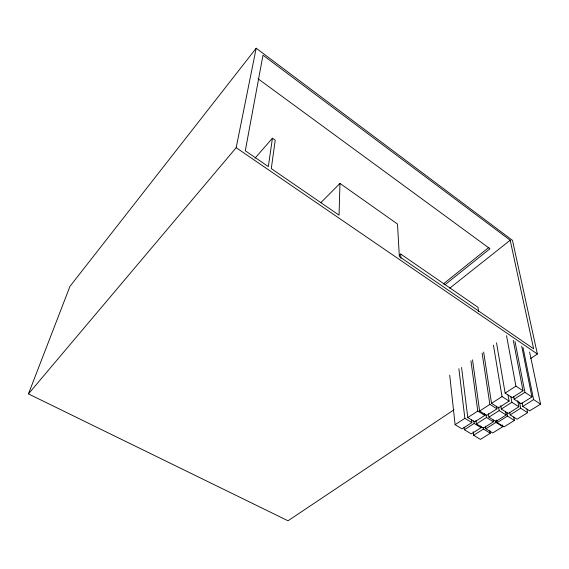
<?xml version="1.0" encoding="UTF-8"?>
<svg xmlns="http://www.w3.org/2000/svg" width="569" height="569" viewBox="0 0 569 569"><rect width="100%" height="100%" fill="white"/><g stroke="black" fill="none" stroke-linecap="round" stroke-linejoin="round"><path stroke-width="0.85" d="M272.43 138.224L268.348 166.596L245.296 150.757L262.985 55.2L510.194 240.239L533.622 348.79L399.346 256.562L397.503 224.044L339.97 183.41L339.053 215.153L271.285 168.609L275.225 140.194L272.43 138.224L254.948 158.239M454.012 409.765L288.014 520.777L28.45 393.897L236.185 147.691L256.185 48.223L512.47 240.338L537.378 354.018L530.735 358.456M28.45 393.897L69.959 286.363L256.185 48.223M320.831 202.692L339.97 183.41M399.317 255.189L400.654 254.023L477.988 307.303L478.65 311.599M443.272 283.995L488.913 247.38M444.894 284.806L489.966 248.745L258.091 78.792M449.702 288.199L510.194 240.239M471.537 419.986L471.872 422.596L462.085 428.905L455.1 424.694L464.866 418.315L458.877 368.719M505.144 393.129L515.898 386.116L523.011 390.768L512.228 397.703L505.144 393.129L496.517 342.801M484.568 413.67L484.816 415.406L474.788 421.857L467.775 417.561L477.782 411.038L470.933 360.831M479.617 411.053L489.866 404.381L496.936 408.834L486.659 415.434L479.617 411.053L472.519 359.85M491.531 403.378L502.022 396.557L509.113 401.095L498.6 407.845L491.531 403.378L483.65 352.047M464.389 429.737L474.19 423.443L481.118 427.682L471.296 433.905L464.389 429.737L464.076 427.091M514.12 399.239L524.91 392.326L531.937 396.92L521.126 403.755L514.12 399.239L513.651 396.614M476.424 423.919L486.459 417.49L493.408 421.807L483.358 428.158L476.424 423.919L475.961 420.42M501.332 409.047L511.858 402.311L518.857 406.799L508.309 413.457L501.332 409.047L500.756 405.562M488.892 417.169L499.177 410.598L506.154 414.993L495.855 421.494L488.892 417.169L488.373 413.67M473.636 435.271L483.458 429.069L490.3 433.251L480.456 439.389L473.636 435.271L473.18 431.743M485.869 428.77L495.933 422.426L502.804 426.693L492.718 432.966L485.869 428.77L485.499 426.167M522.783 406.394L533.601 399.587L540.55 404.118L529.711 410.846L522.783 406.394L522.122 402.93M497.199 422.582L507.505 416.103L514.404 420.448L504.084 426.857L497.199 422.582L496.787 419.958M510.144 414.865L520.692 408.229L527.619 412.667L517.043 419.225L510.144 414.865L509.689 412.241M464.866 418.315L471.872 422.596M477.782 411.038L484.816 415.406M236.185 147.691L537.378 354.018M529.611 352.04L540.55 404.118M523.032 347.552L533.601 399.587M521.673 346.052L531.937 396.92M515.016 341.507L524.91 392.326M526.951 409.211L527.619 412.667M513.281 340.319L523.011 390.768M519.568 402.191L520.692 408.229M506.552 335.724L515.898 386.116M517.733 400.697L518.857 406.799M510.77 396.209L511.858 402.311M513.8 416.999L514.404 420.448M508.046 394.993L509.113 401.095M506.908 412.596L507.505 416.103M505.564 411.487L506.154 414.993M493.437 345.148L502.022 396.557M502.519 424.951L502.804 426.693M498.608 407.091L499.177 410.598M496.517 406.223L496.936 408.834M495.663 420.69L495.933 422.426M493.145 420.05L493.408 421.807M482.099 353.1L489.866 404.381M489.916 430.648L490.3 433.251M486.075 414.865L486.459 417.49M483.216 427.333L483.458 429.069M480.876 425.939L481.118 427.682M473.849 420.84L474.19 423.443M461.559 367.446L467.775 417.561M449.723 375.227L455.1 424.694M400.654 254.023L400.903 258.34"/></g></svg>
